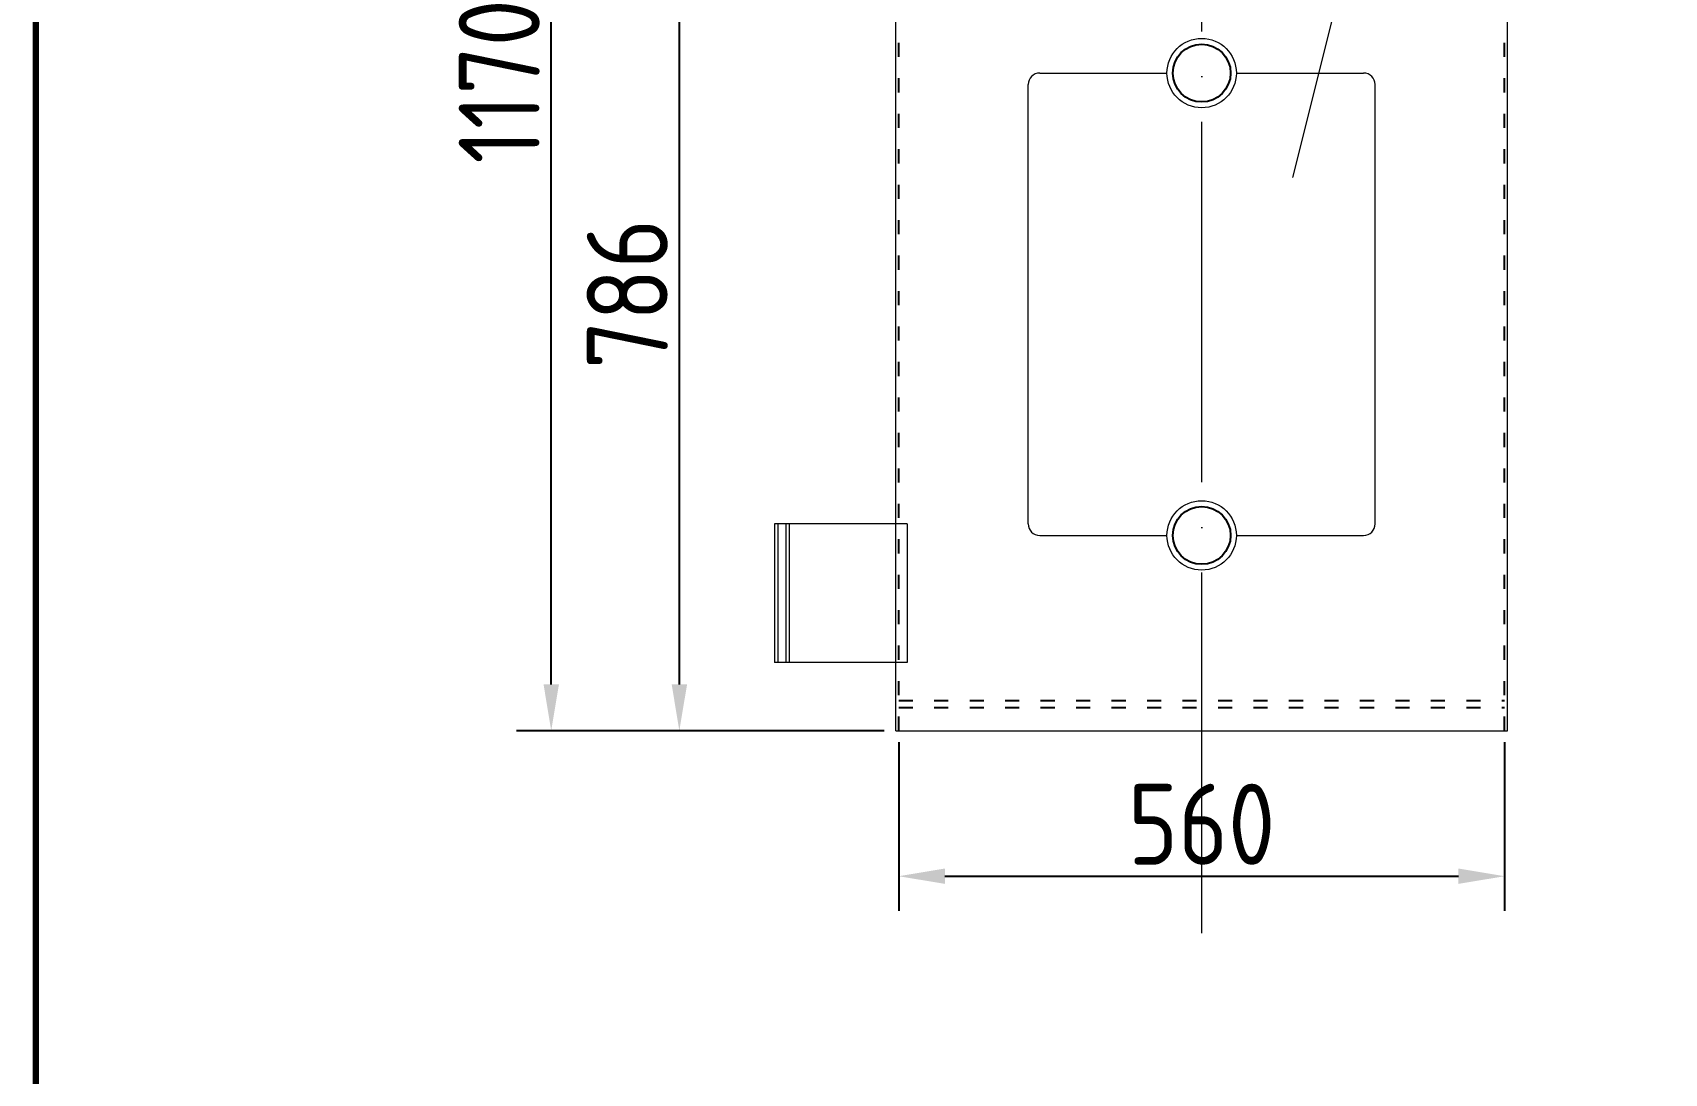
# Model space of a CAD drawing. Header units: millimetres. Extents: x 89051 to 218395, y -330386 to -125649.
# Drawn here: x 89459 to 90870, y -133770 to -132870 of the extents above; entities that cross this region are included whole.
import ezdxf

# ---------------------------------------------------------------- set-up
doc = ezdxf.new("R2010")
doc.units = ezdxf.units.MM
doc.header["$LTSCALE"] = 13
for name, pattern in [('1 实线', [0]), ('ACAD_ISO02W100', [15, 12, -3]), ('ACAD_ISO03W100', [1.18, 0.47, -0.71]), ('ACAD_ISO04W100', [30, 24, -3, 0, -3]), ('CENTER', [50.8, 31.75, -6.35, 6.35, -6.35])]:
    doc.linetypes.add(name, pattern=pattern)
doc.layers.get('0').update_dxf_attribs({"color": 1, "linetype": 'CENTER'})
doc.layers.add('1', color=4, linetype='Continuous')
doc.layers.add('粗实线', color=4, linetype='Continuous')
doc.layers.add('标注、文本', color=3, linetype='Continuous', lineweight=25)
doc.layers.add('铁心', color=3, linetype='Continuous', lineweight=0)
doc.styles.get("Standard").update_dxf_attribs({"font": 'gbenor.shx', "bigfont": 'gbcbig.shx'})
doc.dimstyles.new('1-15', dxfattribs={"dimscale": 20, "dimtxt": 3.5, "dimasz": 2, "dimexe": 1.5, "dimexo": 0.5, "dimgap": 0.5, "dimtad": 1, "dimtoh": 1, "dimdec": 1, "dimdsep": 46, "dimtxsty": 'Standard', "dimcen": 2.5, "dimclrd": 3, "dimclre": 3, "dimclrt": 3, "dimadec": 0, "dimazin": 2, "dimtfac": 1, "dimtdec": 1, "dimtmove": 0, "dimatfit": 2, "dimfxl": 1, "dimarcsym": 0})

# ---------------------------------------------------------------- blocks, each defined once
blk = doc.blocks.new('*D566')
at = {"layer": 'Defpoints', "color": 0, "transparency": 16777216}
for p in [(89907.5, -132350.4), (90434.6, -132350.4), (90205.5, -133474)]:
    blk.add_point(p, dxfattribs=at)
at = {"layer": '标注、文本', "color": 3, "lineweight": -2, "transparency": 16777216}
for p, q in [((90424.6, -132350.4), (89877.5, -132350.4)), ((89907.5, -133434), (89907.5, -132390.4)), ((90195.5, -133474), (89877.5, -133474))]:
    blk.add_line(p, q, dxfattribs=at)
at = {"layer": '标注、文本', "color": 3, "transparency": 16777216}
for points in [[(89900.9, -132390.4), (89914.2, -132390.4), (89907.5, -132350.4)], [(89900.9, -133434), (89914.2, -133434), (89907.5, -133474)]]:
    blk.add_solid(points, dxfattribs=at)
at = {"layer": '标注、文本', "color": 3, "transparency": 16777216, "insert": (89862.5, -132912.2), "char_height": 70, "attachment_point": 5, "rotation": 90}
blk.add_mtext('1170', dxfattribs=at)
blk = doc.blocks.new('*D559')
at = {"layer": 'Defpoints', "color": 0, "transparency": 16777216}
for p in [(90208, -133474), (90732, -133474), (90732, -133599.9)]:
    blk.add_point(p, dxfattribs=at)
at = {"layer": '标注、文本', "color": 3, "lineweight": -2, "transparency": 16777216}
for p, q in [((90208, -133484), (90208, -133629.9)), ((90732, -133484), (90732, -133629.9)), ((90248, -133599.9), (90692, -133599.9))]:
    blk.add_line(p, q, dxfattribs=at)
at = {"layer": '标注、文本', "color": 3, "transparency": 16777216}
for points in [[(90248, -133593.2), (90248, -133606.5), (90208, -133599.9)], [(90692, -133593.2), (90692, -133606.5), (90732, -133599.9)]]:
    blk.add_solid(points, dxfattribs=at)
at = {"layer": '标注、文本', "color": 3, "transparency": 16777216, "insert": (90470, -133554.9), "char_height": 70, "attachment_point": 5}
blk.add_mtext('560', dxfattribs=at)
blk = doc.blocks.new('*D562')
at = {"layer": 'Defpoints', "color": 0, "transparency": 16777216}
for p in [(90205.5, -132718), (90018.3, -133474), (90205.5, -133474)]:
    blk.add_point(p, dxfattribs=at)
at = {"layer": '标注、文本', "color": 3, "lineweight": -2, "transparency": 16777216}
for p, q in [((90195.5, -132718), (89988.3, -132718)), ((90018.3, -132758), (90018.3, -133434)), ((90195.5, -133474), (89988.3, -133474))]:
    blk.add_line(p, q, dxfattribs=at)
at = {"layer": '标注、文本', "color": 3, "transparency": 16777216}
for points in [[(90011.7, -132758), (90025, -132758), (90018.3, -132718)], [(90011.7, -133434), (90025, -133434), (90018.3, -133474)]]:
    blk.add_solid(points, dxfattribs=at)
at = {"layer": '标注、文本', "color": 3, "transparency": 16777216, "insert": (89973.3, -133096), "char_height": 70, "attachment_point": 5, "rotation": 90}
blk.add_mtext('786', dxfattribs=at)

msp = doc.modelspace()

# ---------------------------------------------------------------- linework, layer by layer
at = {"color": 7, "linetype": '1 实线', "lineweight": 0}
for p, q in [((90205.53, -133473.99), (90205.53, -132744.85)), ((90734.53, -133473.99), (90734.53, -132744.85)), ((90330.03, -132905), (90440.03, -132905)), ((90500.03, -132905), (90610.03, -132905)), ((90320.03, -133295), (90320.03, -132915)), ((90620.03, -133295), (90620.03, -132915)), ((90215.32, -133294.98), (90100.62, -133294.98)), ((90100.62, -133294.98), (90100.62, -133414.98)), ((90215.32, -133294.98), (90215.32, -133414.98)), ((90330.03, -133305), (90440.03, -133305)), ((90500.03, -133305), (90610.03, -133305)), ((90215.32, -133414.98), (90100.62, -133414.98)), ((90205.53, -133473.99), (90734.53, -133473.99))]:
    msp.add_line(p, q, dxfattribs=at)
for centre in [(90470.03, -132905), (90470.03, -133305)]:
    msp.add_circle(centre, 30, dxfattribs=at)
for centre, start, end in [((90330.03, -132915), 90, 180), ((90610.03, -132915), 0, 90), ((90330.03, -133295), 180, 270), ((90610.03, -133295), 270, 0)]:
    msp.add_arc(centre, 10, start, end, dxfattribs=at)
at = {"layer": '1', "color": 0, "lineweight": 40, "const_width": 5.53}
msp.add_lwpolyline([(89461.81, -135980.8), (95524.09, -135980.8), (95524.09, -131623.54), (89461.81, -131623.54), (89461.81, -135980.8)], dxfattribs=at)
at = {"layer": '标注、文本', "color": 1, "linetype": 'ACAD_ISO04W100', "lineweight": 15}
msp.add_line((90470.03, -133649.17), (90470.03, -132607.51), dxfattribs=at)
at = {"layer": '标注、文本', "color": 2, "linetype": 'ACAD_ISO02W100', "lineweight": 13}
for p, q in [((90103.62, -133294.98), (90103.62, -133414.98)), ((90110.32, -133294.98), (90110.32, -133414.98)), ((90113.32, -133294.98), (90113.32, -133414.98))]:
    msp.add_line(p, q, dxfattribs=at)
at = {"layer": '标注、文本'}
for centre in [(90470.03, -132905), (90470.03, -133305)]:
    msp.add_circle(centre, 25, dxfattribs=at)
at = {"layer": '粗实线', "color": 2, "linetype": 'ACAD_ISO03W100', "ltscale": 2}
for p, q in [((90208.03, -133473.99), (90208.03, -132744.85)), ((90732.03, -133473.99), (90732.03, -132744.85)), ((90208.03, -133447.99), (90732.03, -133447.99)), ((90208.03, -133453.99), (90732.03, -133453.99))]:
    msp.add_line(p, q, dxfattribs=at)
at = {"layer": '铁心'}
msp.add_lwpolyline([(90548.97, -132995.21), (90777.45, -132080.48), (90777.45, -132080.48)], dxfattribs=at)

# ---------------------------------------------------------------- dimensions: what is measured, and where the dimension line sits
at = {"layer": '标注、文本'}
for base, p1, p2, text, picture, middle in [((89907.54, -132350.35), (90205.53, -133473.99), (90434.58, -132350.35), '1170', '*D566', (89862.54, -132912.17)), ((90018.34, -133473.99), (90205.53, -132717.98), (90205.53, -133473.99), '786', '*D562', (89973.34, -133095.98))]:
    dim = msp.add_linear_dim(base=base, p1=p1, p2=p2, angle=90, text=text, dimstyle='1-15', dxfattribs=at)
    dim.commit()
    dim.dimension.update_dxf_attribs({"geometry": picture, "text_midpoint": middle})
dim = msp.add_linear_dim(base=(90732.03, -133599.86), p1=(90208.03, -133473.99), p2=(90732.03, -133473.99), text='560', dimstyle='1-15', dxfattribs=at)
dim.commit()
dim.dimension.update_dxf_attribs({"geometry": '*D559', "text_midpoint": (90470.03, -133554.86)})

doc.saveas('drawing.dxf')
